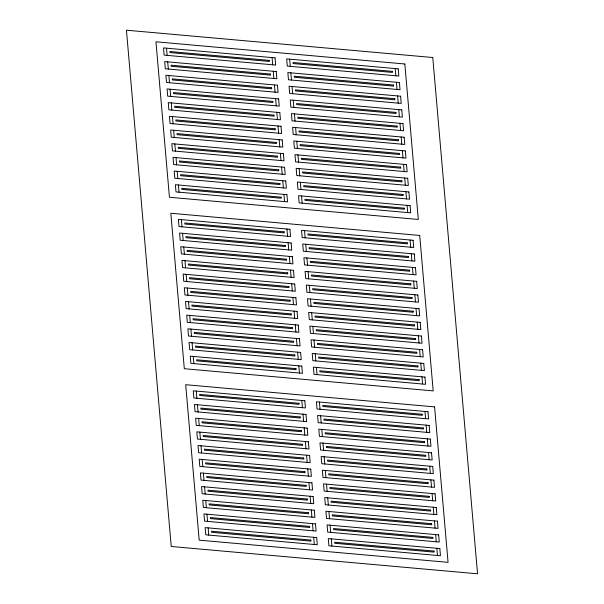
<?xml version="1.0" encoding="UTF-8"?>
<svg xmlns="http://www.w3.org/2000/svg" width="604" height="604" viewBox="0 0 604 604"><rect width="100%" height="100%" fill="white"/><g stroke="black" fill="none" stroke-linecap="round" stroke-linejoin="round"><path stroke-width="0.91" d="M395.22 68.569L395.839 75.772M396.405 82.25L397.024 89.452M397.591 95.93L398.217 103.133M398.776 109.611L399.403 116.814M399.961 123.292L400.588 130.494M401.147 136.972L401.773 144.175M402.339 150.653L402.959 157.855M403.525 164.341L404.151 171.536M404.71 178.021L405.337 185.217M405.896 191.702L406.522 198.897M407.081 205.383L407.708 212.578M410.086 240.022L410.712 247.217M411.279 253.703L411.898 260.898M412.464 267.383L413.091 274.578M413.649 281.064L414.276 288.259M414.835 294.744L415.461 301.94M416.02 308.425L416.647 315.62M417.213 322.106L417.832 329.301M418.398 335.786L419.025 342.989M419.584 349.467L420.21 356.67M420.769 363.147L421.396 370.35M421.954 376.828L422.581 384.031M424.959 411.467L425.586 418.67M426.152 425.148L426.771 432.351M427.338 438.829L427.957 446.031M428.523 452.509L429.15 459.712M429.708 466.19L430.335 473.393M430.894 479.87L431.52 487.073M432.079 493.551L432.706 500.754M433.272 507.232L433.891 514.434M434.457 520.912L435.084 528.115M435.643 534.593L436.269 541.796M436.828 548.273L437.455 555.476M289.663 59.154L290.29 66.357M290.849 72.835L291.475 80.038M292.042 86.523L292.661 93.718M293.227 100.204L293.854 107.399M294.412 113.884L295.039 121.079M295.598 127.565L296.224 134.76M296.783 141.245L297.41 148.441M297.976 154.926L298.595 162.121M299.161 168.607L299.788 175.802M300.347 182.287L300.973 189.482M301.532 195.968L302.159 203.163M304.537 230.607L305.163 237.802M305.722 244.288L306.349 251.491M306.915 257.968L307.534 265.171M308.1 271.649L308.719 278.852M309.286 285.33L309.912 292.532M310.471 299.01L311.098 306.213M311.656 312.691L312.283 319.894M312.842 326.371L313.468 333.574M314.035 340.052L314.654 347.255M315.22 353.733L315.847 360.935M316.405 367.413L317.032 374.616M319.41 402.053L320.037 409.255M320.596 415.733L321.222 422.936M321.781 429.414L322.408 436.616M322.974 443.094L323.593 450.297M324.159 456.775L324.786 463.978M325.345 470.456L325.971 477.658M326.53 484.136L327.157 491.339M327.715 497.817L328.342 505.019M328.908 511.497L329.527 518.7M330.094 525.178L330.72 532.381M331.279 538.859L331.906 546.061M272.064 57.591L272.691 64.787M273.25 71.272L273.876 78.467M274.442 84.953L275.062 92.148M275.628 98.633L276.255 105.828M276.813 112.314L277.44 119.509M277.999 125.994L278.625 133.19M279.184 139.675L279.811 146.878M280.377 153.356L280.996 160.558M281.562 167.036L282.189 174.239M282.748 180.717L283.374 187.919M283.933 194.397L284.559 201.6M286.938 229.037L287.564 236.239M288.123 242.717L288.75 249.92M289.316 256.398L289.935 263.601M290.501 270.079L291.12 277.281M291.687 283.759L292.313 290.962M292.872 297.44L293.499 304.642M294.057 311.12L294.684 318.323M295.25 324.801L295.869 332.004M296.436 338.482L297.055 345.684M297.621 352.162L298.248 359.365M298.806 365.843L299.433 373.046M301.811 400.482L302.438 407.685M302.997 414.163L303.623 421.365M304.182 427.843L304.809 435.046M305.375 441.524L305.994 448.727M306.56 455.205L307.187 462.407M307.746 468.885L308.372 476.088M308.931 482.566L309.558 489.769M310.116 496.246L310.743 503.449M311.309 509.927L311.928 517.13M312.494 523.608L313.121 530.81M313.68 537.288L314.307 544.491M166.515 48.177L167.142 55.379M167.701 61.857L168.327 69.06M168.886 75.538L169.513 82.74M170.079 89.218L170.698 96.421M171.264 102.899L171.883 110.102M172.45 116.58L173.076 123.782M173.635 130.26L174.262 137.463M174.82 143.941L175.447 151.143M176.006 157.621L176.632 164.824M177.198 171.302L177.818 178.505M178.384 184.983L179.011 192.185M181.389 219.622L182.015 226.825M182.574 233.303L183.201 240.505M183.759 246.983L184.386 254.186M184.945 260.664L185.571 267.866M186.138 274.344L186.757 281.547M187.323 288.025L187.95 295.228M188.508 301.706L189.135 308.908M189.694 315.386L190.32 322.589M190.879 329.067L191.506 336.269M192.072 342.747L192.691 349.95M193.257 356.428L193.884 363.631M196.262 391.067L196.889 398.27M197.448 404.748L198.074 411.951M198.633 418.429L199.26 425.631M199.818 432.109L200.445 439.312M201.011 445.79L201.63 452.992M202.197 459.47L202.816 466.673M203.382 473.151L204.009 480.354M204.567 486.832L205.194 494.034M205.753 500.512L206.379 507.715M206.946 514.193L207.565 521.395M208.131 527.873L208.75 535.076M432.766 57.516L126.447 30.2L171.234 546.484L477.553 573.8L432.766 57.516M404.831 63.994L155.953 41.797L169.437 197.259L418.315 219.456L404.831 63.994M275.069 57.856L163.518 47.905L164.137 55.107L275.688 65.058L275.069 57.856M398.217 68.841L286.666 58.89L287.293 66.093L398.844 76.044L398.217 68.841M269.225 60.385L169.883 51.521L169.981 52.578L269.316 61.442L269.225 60.385M392.381 71.363L293.038 62.506L293.129 63.563L392.472 72.427L392.381 71.363M276.255 71.536L164.703 61.585L165.33 68.788L276.874 78.739L276.255 71.536M399.403 82.522L287.851 72.571L288.478 79.773L400.029 89.724L399.403 82.522M270.418 74.066L171.075 65.202L171.166 66.259L270.509 75.123L270.418 74.066M393.566 85.043L294.224 76.187L294.314 77.244L393.657 86.108L393.566 85.043M277.44 85.217L165.889 75.266L166.515 82.469L278.067 92.42L277.44 85.217M400.588 96.202L289.037 86.251L289.663 93.454L401.215 103.405L400.588 96.202M271.604 87.746L172.261 78.882L172.351 79.939L271.694 88.803L271.604 87.746M394.752 98.724L295.409 89.868L295.499 90.925L394.842 99.788L394.752 98.724M278.625 98.897L167.074 88.947L167.701 96.149L279.252 106.1L278.625 98.897M401.773 109.883L290.23 99.932L290.849 107.135L402.4 117.085L401.773 109.883M272.789 101.427L173.446 92.563L173.537 93.628L272.88 102.484L272.789 101.427M395.937 112.404L296.594 103.548L296.685 104.605L396.028 113.469L395.937 112.404M279.811 112.578L168.259 102.627L168.886 109.83L280.437 119.781L279.811 112.578M402.966 123.563L291.415 113.612L292.034 120.815L403.585 130.766L402.966 123.563M273.974 115.107L174.632 106.244L174.722 107.308L274.065 116.164L273.974 115.107M397.122 126.085L297.78 117.229L297.878 118.286L397.221 127.15L397.122 126.085M280.996 126.259L169.452 116.308L170.071 123.51L281.623 133.461L280.996 126.259M404.151 137.244L292.6 127.293L293.227 134.496L404.771 144.447L404.151 137.244M275.16 128.788L175.817 119.924L175.915 120.989L275.25 129.845L275.16 128.788M398.315 139.773L298.972 130.909L299.063 131.966L398.406 140.83L398.315 139.773M282.189 139.939L170.638 129.988L171.264 137.191L282.808 147.142L282.189 139.939M405.337 150.924L293.786 140.974L294.412 148.176L405.964 158.127L405.337 150.924M276.345 142.469L177.01 133.605L177.1 134.669L276.443 143.525L276.345 142.469M399.501 153.454L300.158 144.59L300.248 145.647L399.591 154.511L399.501 153.454M283.374 153.62L171.823 143.669L172.45 150.872L284.001 160.823L283.374 153.62M406.522 164.605L294.971 154.654L295.598 161.857L407.149 171.808L406.522 164.605M277.538 156.149L178.195 147.285L178.286 148.35L277.629 157.206L277.538 156.149M400.686 167.134L301.343 158.271L301.434 159.328L400.777 168.191L400.686 167.134M284.559 167.3L173.008 157.35L173.635 164.552L285.186 174.503L284.559 167.3M407.708 178.286L296.164 168.335L296.783 175.537L408.334 185.488L407.708 178.286M278.723 169.83L179.38 160.966L179.471 162.031L278.814 170.887L278.723 169.83M401.871 180.815L302.529 171.951L302.619 173.008L401.962 181.872L401.871 180.815M285.745 180.981L174.194 171.038L174.82 178.233L286.372 188.184L285.745 180.981M408.9 191.966L297.349 182.015L297.968 189.218L409.52 199.169L408.9 191.966M279.909 183.51L180.566 174.647L180.656 175.711L279.999 184.567L279.909 183.51M403.057 194.496L303.714 185.632L303.812 186.689L403.147 195.553L403.057 194.496M286.93 194.662L175.387 184.718L176.006 191.913L287.557 201.864L286.93 194.662M410.086 205.647L298.535 195.696L299.161 202.899L410.705 212.85L410.086 205.647M281.094 197.191L181.751 188.327L181.849 189.392L281.185 198.248L281.094 197.191M404.25 208.176L304.907 199.312L304.997 200.369L404.34 209.233L404.25 208.176M419.704 235.447L170.826 213.25L184.311 368.704L433.189 390.901L419.704 235.447M289.935 229.301L178.391 219.358L179.011 226.553L290.562 236.504L289.935 229.301M413.091 240.286L301.539 230.335L302.166 237.538L413.71 247.489L413.091 240.286M284.099 231.83L184.756 222.967L184.854 224.031L284.19 232.887L284.099 231.83M407.255 242.816L307.912 233.952L308.002 235.009L407.345 243.873L407.255 242.816M291.128 242.982L179.577 233.038L180.203 240.233L291.747 250.184L291.128 242.982M414.276 253.967L302.725 244.016L303.351 251.219L414.903 261.17L414.276 253.967M285.284 245.511L185.949 236.647L186.04 237.712L285.382 246.568L285.284 245.511M408.44 256.496L309.097 247.632L309.188 248.689L408.531 257.553L408.44 256.496M292.313 256.662L180.762 246.719L181.389 253.914L292.94 263.865L292.313 256.662M415.461 267.647L303.91 257.697L304.537 264.899L416.088 274.85L415.461 267.647M286.477 259.192L187.134 250.328L187.225 251.392L286.568 260.248L286.477 259.192M409.625 270.177L310.282 261.313L310.373 262.37L409.716 271.234L409.625 270.177M293.499 270.343L181.947 260.399L182.574 267.595L294.125 277.546L293.499 270.343M416.647 281.328L305.096 271.377L305.722 278.58L417.273 288.531L416.647 281.328M287.663 272.872L188.32 264.008L188.41 265.073L287.753 273.929L287.663 272.872M410.811 283.857L311.468 274.994L311.558 276.058L410.901 284.914L410.811 283.857M294.684 284.023L183.133 274.08L183.759 281.275L295.311 291.226L294.684 284.023M417.832 295.009L306.288 285.058L306.908 292.261L418.459 302.211L417.832 295.009M288.848 286.553L189.505 277.689L189.596 278.754L288.938 287.61L288.848 286.553M411.996 297.538L312.653 288.674L312.751 289.739L412.087 298.595L411.996 297.538M295.869 297.704L184.326 287.761L184.945 294.956L296.496 304.907L295.869 297.704M419.025 308.689L307.474 298.738L308.1 305.941L419.644 315.892L419.025 308.689M290.033 300.233L190.69 291.37L190.788 292.434L290.124 301.29L290.033 300.233M413.181 311.219L313.846 302.355L313.937 303.419L413.279 312.276L413.181 311.219M297.062 311.385L185.511 301.441L186.138 308.636L297.681 318.587L297.062 311.385M420.21 322.37L308.659 312.419L309.286 319.622L420.837 329.573L420.21 322.37M291.219 313.914L191.883 305.058L191.974 306.115L291.317 314.971L291.219 313.914M414.374 324.899L315.031 316.035L315.122 317.1L414.465 325.956L414.374 324.899M298.248 325.065L186.696 315.122L187.323 322.317L298.874 332.268L298.248 325.065M421.396 336.05L309.844 326.1L310.471 333.302L422.022 343.253L421.396 336.05M292.411 327.594L193.069 318.738L193.159 319.795L292.502 328.651L292.411 327.594M415.56 338.58L316.217 329.716L316.307 330.781L415.65 339.637L415.56 338.58M299.433 338.746L187.882 328.803L188.508 336.005L300.06 345.949L299.433 338.746M422.581 349.731L311.03 339.78L311.656 346.983L423.208 356.934L422.581 349.731M293.597 341.275L194.254 332.419L194.345 333.476L293.687 342.332L293.597 341.275M416.745 352.26L317.402 343.397L317.493 344.461L416.836 353.317L416.745 352.26M300.618 352.426L189.067 342.483L189.694 349.686L301.245 359.629L300.618 352.426M423.766 363.412L312.223 353.468L312.842 360.663L424.393 370.614L423.766 363.412M294.782 354.956L195.439 346.1L195.53 347.157L294.873 356.013L294.782 354.956M417.93 365.941L318.587 357.077L318.686 358.142L418.021 366.998L417.93 365.941M301.804 366.107L190.26 356.164L190.879 363.366L302.43 373.31L301.804 366.107M424.959 377.092L313.408 367.149L314.035 374.344L425.578 384.295L424.959 377.092M295.968 368.636L196.625 359.78L196.715 360.837L296.058 369.693L295.968 368.636M419.116 379.622L319.78 370.758L319.871 371.822L419.214 380.679L419.116 379.622M434.578 406.892L185.692 384.695L199.184 540.15L448.062 562.347L434.578 406.892M304.809 400.746L193.265 390.803L193.884 398.006L305.435 407.949L304.809 400.746M427.964 411.732L316.413 401.788L317.04 408.984L428.583 418.934L427.964 411.732M298.972 403.276L199.63 394.42L199.72 395.477L299.063 404.333L298.972 403.276M422.12 414.261L322.785 405.397L322.876 406.462L422.219 415.318L422.12 414.261M306.002 414.435L194.45 404.484L195.069 411.686L306.621 421.63L306.002 414.435M429.15 425.412L317.598 415.469L318.225 422.664L429.776 432.615L429.15 425.412M300.158 416.956L200.815 408.1L200.913 409.157L300.256 418.013L300.158 416.956M423.313 427.942L323.971 419.078L324.061 420.142L423.404 428.999L423.313 427.942M307.187 428.115L195.636 418.164L196.262 425.367L307.806 435.31L307.187 428.115M430.335 439.093L318.784 429.15L319.41 436.345L430.962 446.296L430.335 439.093M301.351 430.637L202.008 421.781L202.098 422.838L301.441 431.694L301.351 430.637M424.499 441.622L325.156 432.758L325.246 433.823L424.589 442.679L424.499 441.622M308.372 441.796L196.821 431.845L197.448 439.048L308.999 448.991L308.372 441.796M431.52 452.774L319.969 442.83L320.596 450.025L432.147 459.976L431.52 452.774M302.536 444.317L203.193 435.461L203.284 436.518L302.627 445.382L302.536 444.317M425.684 455.303L326.341 446.439L326.432 447.504L425.775 456.36L425.684 455.303M309.558 455.476L198.006 445.526L198.633 452.728L310.184 462.672L309.558 455.476M432.706 466.454L321.162 456.511L321.781 463.706L433.332 473.657L432.706 466.454M303.721 457.998L204.379 449.142L204.469 450.199L303.812 459.063L303.721 457.998M426.869 468.983L327.527 460.12L327.617 461.184L426.96 470.04L426.869 468.983M310.743 469.157L199.192 459.206L199.818 466.409L311.37 476.352L310.743 469.157M433.899 480.135L322.347 470.191L322.974 477.386L434.518 487.337L433.899 480.135M304.907 471.679L205.564 462.823L205.654 463.88L304.997 472.743L304.907 471.679M428.055 482.664L328.719 473.8L328.81 474.865L428.153 483.721L428.055 482.664M311.928 482.838L200.385 472.887L201.004 480.089L312.555 490.033L311.928 482.838M435.084 493.815L323.533 483.872L324.159 491.067L435.703 501.018L435.084 493.815M306.092 485.359L206.749 476.503L206.847 477.56L306.183 486.424L306.092 485.359M429.248 496.345L329.905 487.488L329.995 488.545L429.338 497.402L429.248 496.345M313.121 496.518L201.57 486.567L202.197 493.77L313.74 503.713L313.121 496.518M436.269 507.496L324.718 497.553L325.345 504.748L436.896 514.699L436.269 507.496M307.277 499.04L207.942 490.184L208.033 491.241L307.376 500.104L307.277 499.04M430.433 510.025L331.09 501.169L331.181 502.226L430.524 511.082L430.433 510.025M314.307 510.199L202.755 500.248L203.382 507.451L314.933 517.394L314.307 510.199M437.455 521.176L325.903 511.233L326.53 518.436L438.081 528.379L437.455 521.176M308.47 512.721L209.127 503.864L209.218 504.921L308.561 513.785L308.47 512.721M431.618 523.706L332.276 514.85L332.366 515.907L431.709 524.763L431.618 523.706M315.492 523.879L203.941 513.928L204.567 521.131L316.118 531.075L315.492 523.879M438.64 534.857L327.096 524.914L327.715 532.116L439.267 542.06L438.64 534.857M309.656 526.401L210.313 517.545L210.403 518.602L309.746 527.466L309.656 526.401M432.804 537.386L333.461 528.53L333.551 529.587L432.894 538.443L432.804 537.386M316.677 537.56L205.126 527.609L205.753 534.812L317.304 544.763L316.677 537.56M439.833 548.538L328.282 538.594L328.901 545.797L440.452 555.74L439.833 548.538M310.841 540.082L211.498 531.226L211.589 532.283L310.932 541.146L310.841 540.082M433.989 551.067L334.646 542.211L334.744 543.268L434.087 552.124L433.989 551.067"/></g></svg>
